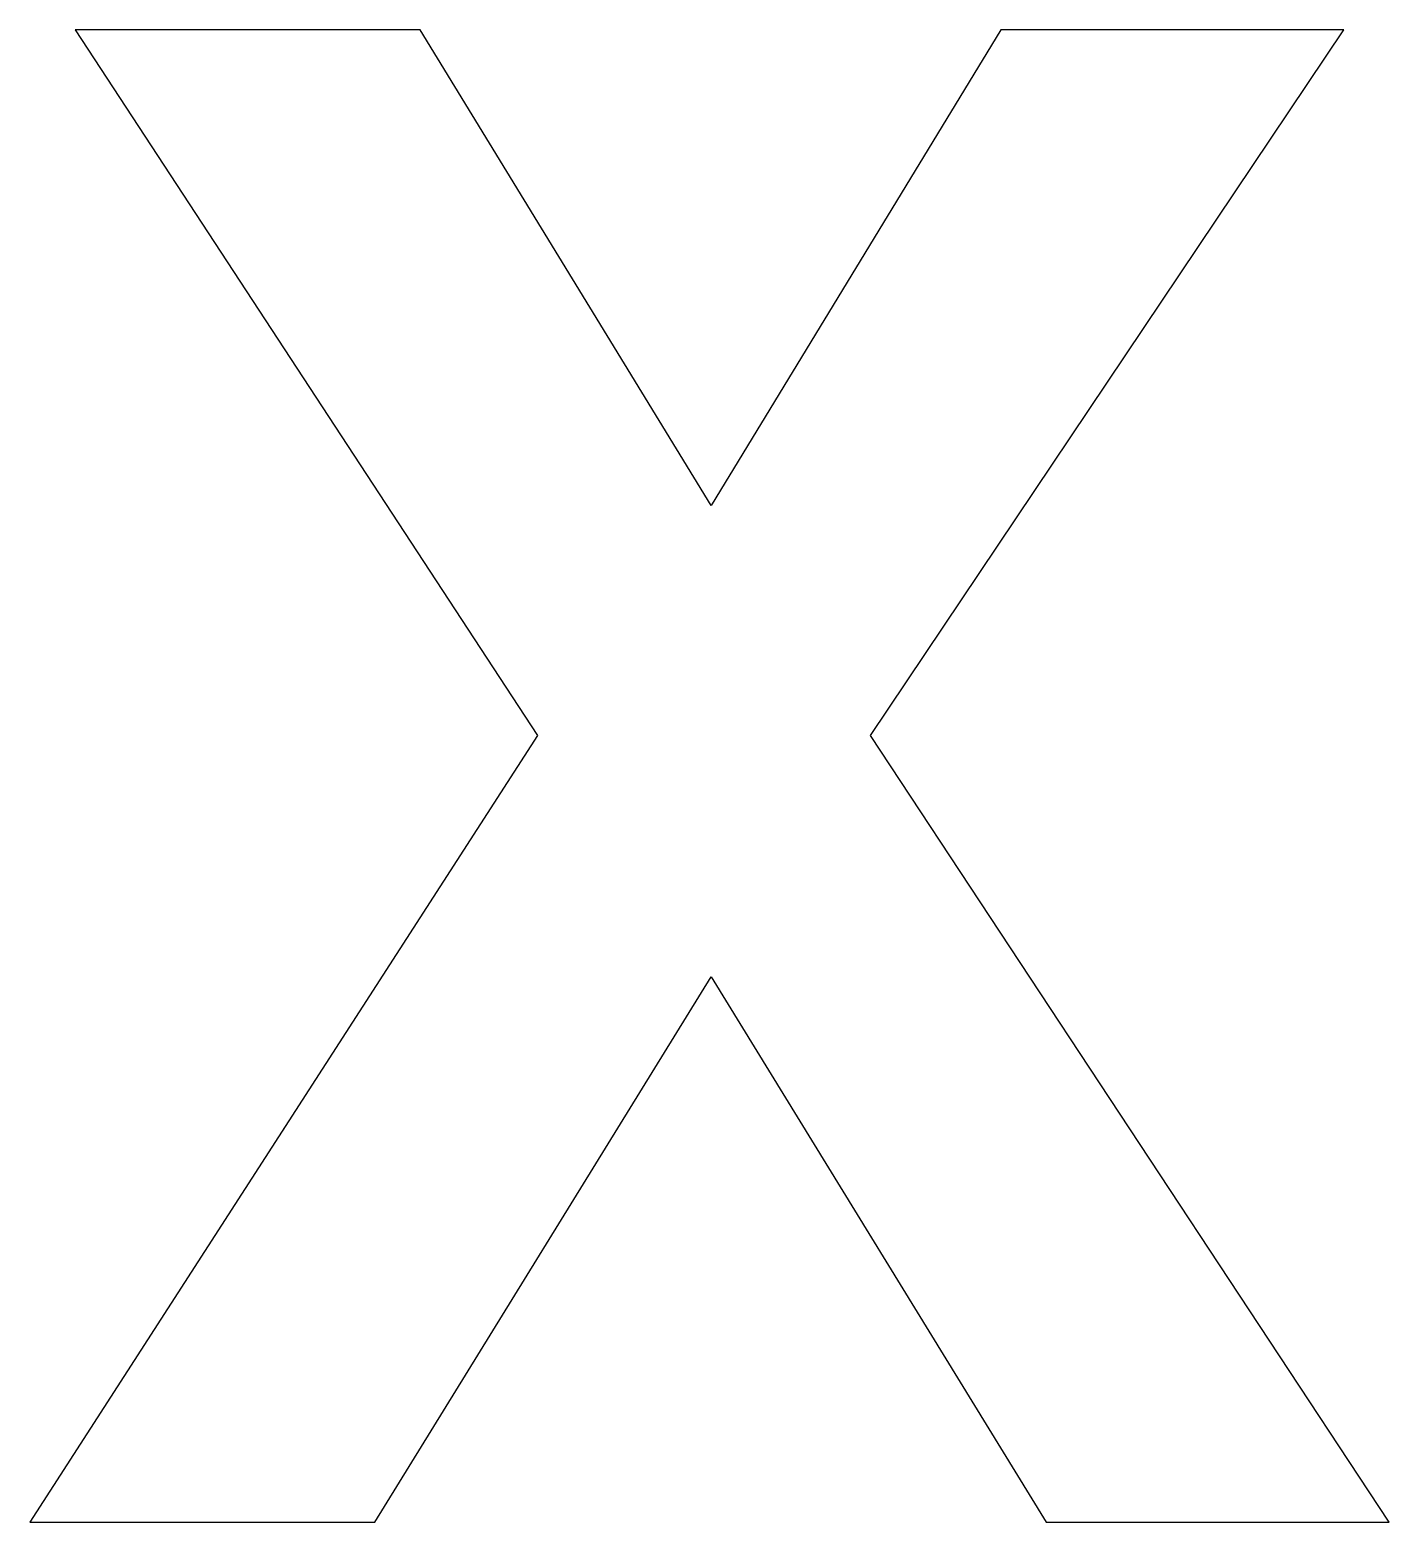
# Model space of a CAD drawing. Header units: metres. Extents: x -38.7 to 40.5, y -84.9 to 2.
import ezdxf

# ---------------------------------------------------------------- set-up
doc = ezdxf.new("R2010")
doc.units = ezdxf.units.M

msp = doc.modelspace()

# ---------------------------------------------------------------- linework, layer by layer
for p, q in [((-15.9208, 1.99879), (-36.0209, 1.99879)), ((-36.0209, 1.99879), (-9.09222, -39.102)), ((1.0224, -25.7022), (-15.9208, 1.99879)), ((17.9001, 1.99879), (1.0224, -25.7022)), ((10.2991, -39.102), (37.871, 1.99879)), ((37.871, 1.99879), (17.9001, 1.99879)), ((-9.09222, -39.102), (-38.6619, -84.9062)), ((40.513, -84.9062), (10.2991, -39.102)), ((-18.5618, -84.9062), (1.0224, -53.1458)), ((1.0224, -53.1458), (20.5421, -84.9062)), ((-38.6619, -84.9062), (-18.5618, -84.9062)), ((20.5421, -84.9062), (40.513, -84.9062))]:
    msp.add_line(p, q)

doc.saveas('drawing.dxf')
